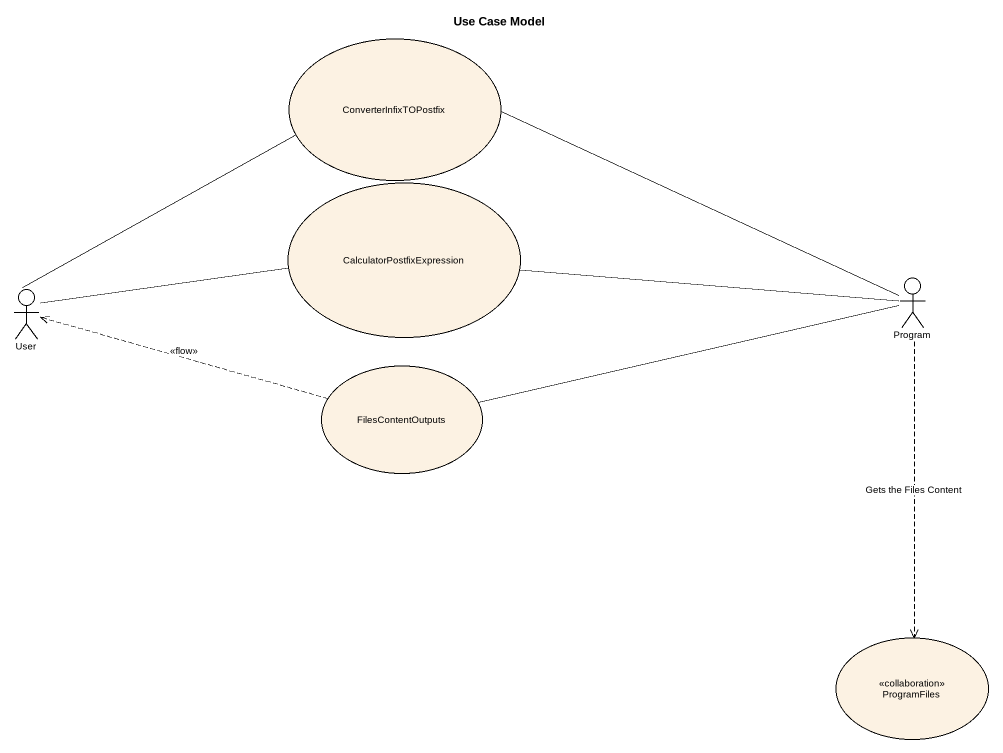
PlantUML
@startuml
title Use Case Model
usecase ConverterInfixTOPostfix
usecase CalculatorPostfixExpression
actor Program
actor User
usecase FilesContentOutputs
usecase ProgramFiles <<collaboration>>
ConverterInfixTOPostfix -right- Program
CalculatorPostfixExpression -right- Program
Program ..> ProgramFiles : Gets the Files Content
User -up- ConverterInfixTOPostfix
User -right- CalculatorPostfixExpression
FilesContentOutputs -right- Program
FilesContentOutputs .left.> User : <<flow>>
@enduml
